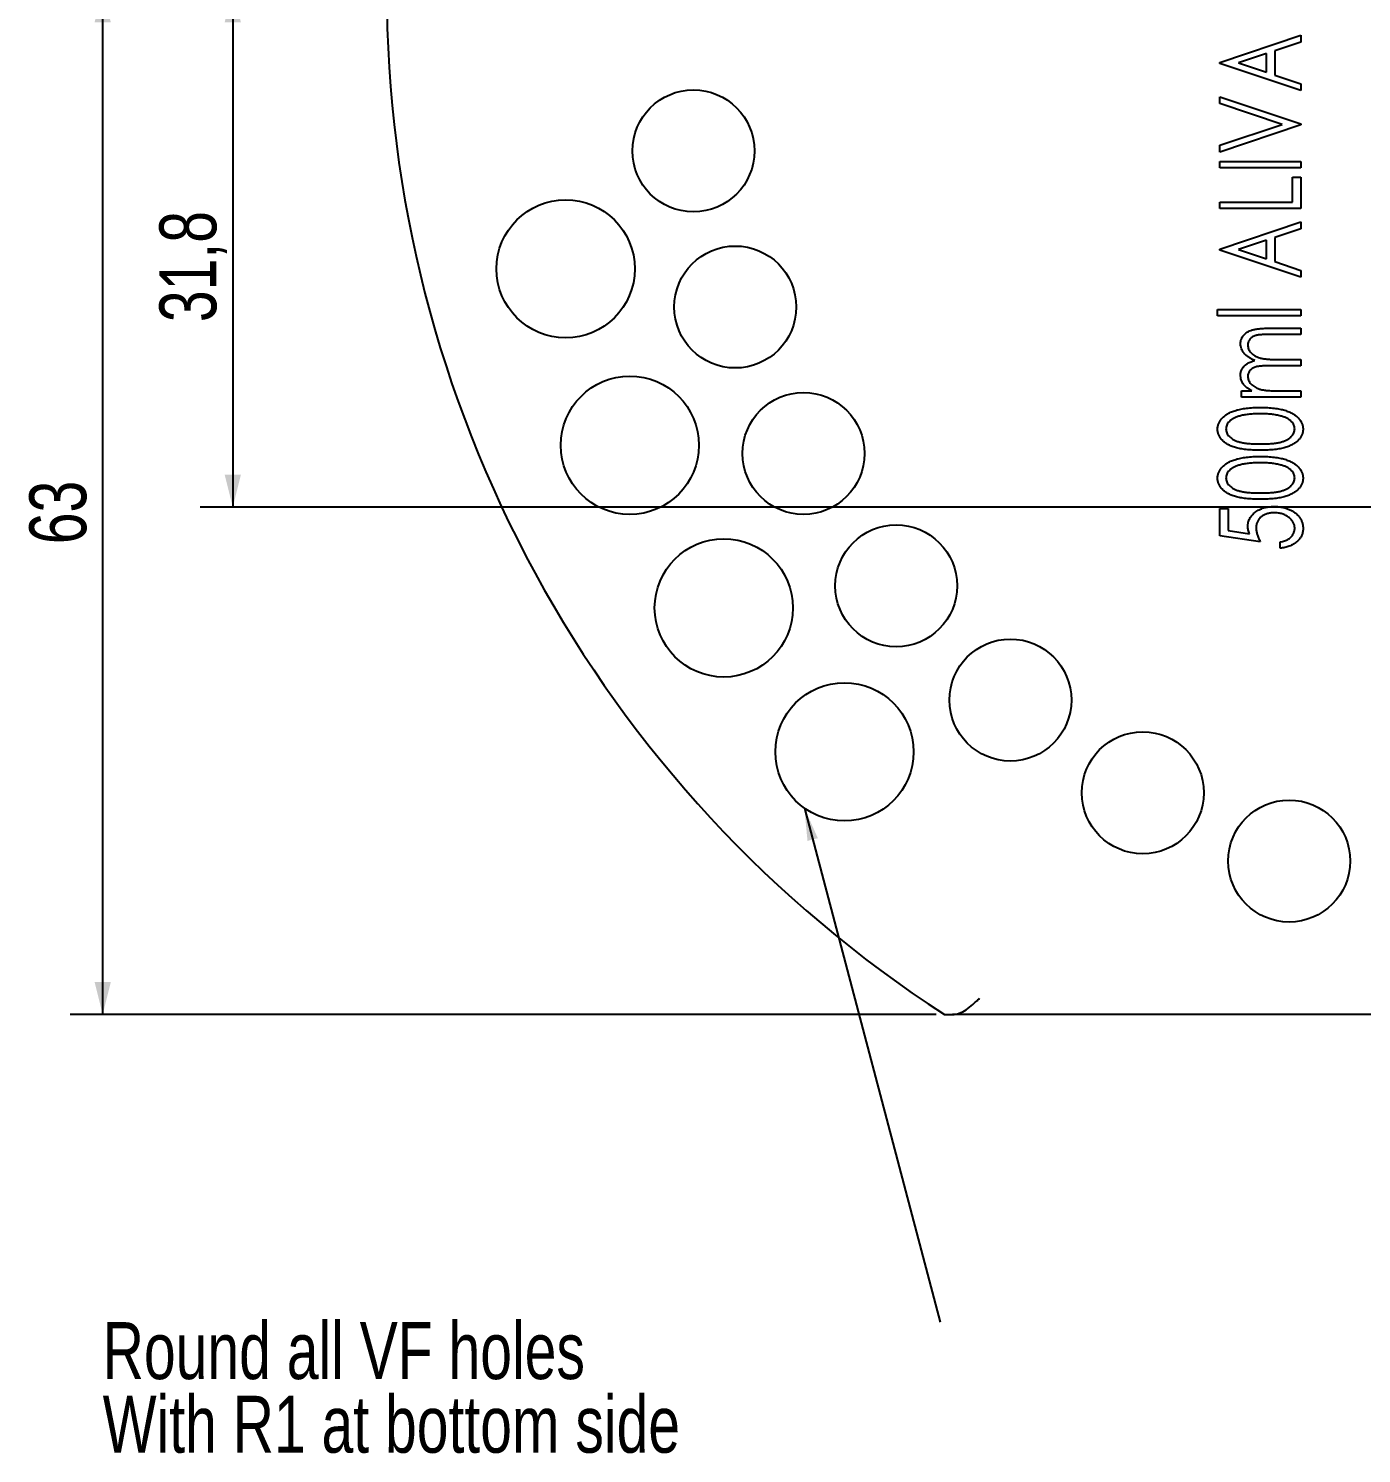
# Model space of a CAD drawing. Header units: millimetres. Extents: x 8 to 3888, y -9869 to 412.
# Drawn here: x 397 to 479, y 111.8 to 199.4 of the extents above; entities that cross this region are included whole.
import ezdxf

# ---------------------------------------------------------------- set-up
doc = ezdxf.new("R2010")
doc.units = ezdxf.units.MM
doc.layers.add('DIMENSIONS', color=2, linetype='Continuous')
doc.layers.add('TEXT', color=2, linetype='Continuous')
doc.layers.add('OUTLINE', color=7, linetype='Continuous', lineweight=25)
doc.styles.add('SLDTEXTSTYLE0', font='TXT', dxfattribs={"width": 0.75})
doc.dimstyles.new('SLDDIMSTYLE1', dxfattribs={"dimtxt": 3.5, "dimasz": 2, "dimexe": 0, "dimexo": 0.0625, "dimgap": 0.875, "dimtad": 1, "dimrnd": 1e-09, "dimzin": 12, "dimdsep": 46, "dimtxsty": 'SLDTEXTSTYLE0', "dimsah": 1, "dimcen": 0.09, "dimadec": 0, "dimazin": 3, "dimtfac": 1, "dimtofl": 0, "dimtmove": 0, "dimatfit": 3, "dimfxl": 0, "dimfrac": 2, "dimtolj": 1, "dimtzin": 12, "dimarcsym": 0})
doc.dimstyles.new('SLDDIMSTYLE3', dxfattribs={"dimtxt": 0.18, "dimasz": 2, "dimexe": 0, "dimexo": 0.0625, "dimgap": 0, "dimtad": 0, "dimtih": 1, "dimtoh": 1, "dimdec": 0, "dimrnd": 1e-09, "dimzin": 0, "dimdsep": 46, "dimtxsty": 'Standard', "dimsah": 1, "dimcen": 0.09, "dimadec": 0, "dimazin": 0, "dimtfac": 2, "dimtdec": 0, "dimtofl": 0, "dimtmove": 0, "dimatfit": 3, "dimfxl": 0, "dimfrac": 2, "dimtolj": 1, "dimtzin": 0, "dimarcsym": 0})
doc.dimstyles.new('SLDDIMSTYLE5', dxfattribs={"dimtxt": 3.5, "dimasz": 2, "dimexe": 0, "dimexo": 0.0625, "dimgap": 0.875, "dimtad": 1, "dimdec": 1, "dimrnd": 1e-09, "dimzin": 12, "dimdsep": 46, "dimtxsty": 'SLDTEXTSTYLE0', "dimsah": 1, "dimcen": 0.09, "dimadec": 0, "dimazin": 3, "dimtfac": 1, "dimtdec": 1, "dimtofl": 0, "dimtmove": 0, "dimatfit": 3, "dimfxl": 0, "dimfrac": 2, "dimtolj": 1, "dimtzin": 12, "dimarcsym": 0})

# ---------------------------------------------------------------- blocks, each defined once
blk = doc.blocks.new('_D_30')
at = {"layer": 'DIMENSIONS'}
for p, q in [((493.002, 201.757), (399.538, 201.757)), ((401.538, 138.757), (401.538, 201.757)), ((452.804, 138.757), (399.538, 138.757))]:
    blk.add_line(p, q, dxfattribs=at)
for points in [[(401.538, 201.757), (401.038, 199.757), (402.038, 199.757)], [(401.538, 138.757), (402.038, 140.757), (401.038, 140.757)]]:
    blk.add_solid(points, dxfattribs=at)
at = {"layer": 'DIMENSIONS', "insert": (397.026, 167.676), "char_height": 3.5, "attachment_point": 1, "rotation": 90, "style": 'SLDTEXTSTYLE0'}
blk.add_mtext('63', dxfattribs=at)
blk = doc.blocks.new('_D_33')
at = {"layer": 'DIMENSIONS'}
for p, q in [((414.764, 201.757), (407.538, 201.757)), ((409.538, 201.757), (409.538, 169.957)), ((485.502, 169.957), (407.538, 169.957))]:
    blk.add_line(p, q, dxfattribs=at)
for points in [[(409.538, 201.757), (409.038, 199.757), (410.038, 199.757)], [(409.538, 169.957), (410.038, 171.957), (409.038, 171.957)]]:
    blk.add_solid(points, dxfattribs=at)
at = {"layer": 'DIMENSIONS', "insert": (405.026, 181.331), "char_height": 3.5, "attachment_point": 1, "rotation": 90, "style": 'SLDTEXTSTYLE0'}
blk.add_mtext('31,8', dxfattribs=at)
blk = doc.blocks.new('SW_NOTE_0_9')
at = {"layer": 'TEXT', "color": 0, "char_height": 3.5, "attachment_point": 1, "style": 'SLDTEXTSTYLE0'}
for s, insert in [('Round all VF holes', (-51.507, -0.002)), ('With R1 at bottom side', (-51.507, -4.528))]:
    blk.add_mtext(s, dxfattribs=dict(at, insert=insert))

msp = doc.modelspace()

# ---------------------------------------------------------------- linework, layer by layer
at = {"layer": 'OUTLINE'}
for p, q in [((470.23193, 197.30141), (475.23194, 198.96807)), ((475.23194, 198.96807), (475.23194, 198.5494)), ((475.23194, 198.5494), (473.62937, 198.01555)), ((473.62937, 198.01555), (473.62937, 196.52316)), ((470.23193, 197.2373), (470.23193, 197.30141)), ((475.23194, 195.57064), (470.23193, 197.2373)), ((473.11655, 197.84427), (471.39179, 197.26935)), ((471.39179, 197.26935), (473.11655, 196.69443)), ((473.11655, 196.69443), (473.11655, 197.84427)), ((473.62937, 196.52316), (475.23194, 195.98931)), ((475.23194, 195.98931), (475.23194, 195.57064)), ((470.23193, 195.18602), (475.23194, 193.51935)), ((470.23193, 194.76735), (470.23193, 195.18602)), ((474.07108, 193.4873), (470.23193, 194.76735)), ((470.23193, 192.20725), (474.07108, 193.4873)), ((475.23194, 193.45525), (470.23193, 191.78859)), ((475.23194, 193.51935), (475.23194, 193.45525)), ((470.23193, 191.78859), (470.23193, 192.20725)), ((470.23193, 191.21166), (475.23194, 191.21166)), ((470.23193, 190.82705), (470.23193, 191.21166)), ((475.23194, 191.21166), (475.23194, 190.82705)), ((475.23194, 190.82705), (470.23193, 190.82705)), ((474.71911, 190.25012), (475.23194, 190.25012)), ((474.71911, 188.71166), (474.71911, 190.25012)), ((475.23194, 190.25012), (475.23194, 188.32705)), ((470.23193, 188.71166), (474.71911, 188.71166)), ((470.23193, 188.32705), (470.23193, 188.71166)), ((475.23194, 188.32705), (470.23193, 188.32705)), ((470.23193, 185.82705), (475.23194, 187.49371)), ((475.23194, 187.07504), (473.62937, 186.54119)), ((475.23194, 187.49371), (475.23194, 187.07504)), ((470.23193, 185.76294), (470.23193, 185.82705)), ((475.23194, 184.09628), (470.23193, 185.76294)), ((473.11655, 186.36991), (471.39179, 185.79499)), ((471.39179, 185.79499), (473.11655, 185.22008)), ((473.11655, 185.22008), (473.11655, 186.36991)), ((473.62937, 186.54119), (473.62937, 185.0488)), ((473.62937, 185.0488), (475.23194, 184.51495)), ((475.23194, 184.51495), (475.23194, 184.09628)), ((470.10373, 182.1091), (475.23194, 182.1091)), ((470.10373, 181.72448), (470.10373, 182.1091)), ((475.23194, 181.72448), (470.10373, 181.72448)), ((475.23194, 182.1091), (475.23194, 181.72448)), ((475.23194, 180.57064), (473.25076, 180.57064)), ((473.25277, 180.95525), (475.23194, 180.95525)), ((475.23194, 180.95525), (475.23194, 180.57064)), ((473.81066, 179.03217), (475.23194, 179.03217)), ((475.23194, 179.03217), (475.23194, 178.64756)), ((475.23194, 178.64756), (473.37396, 178.64756)), ((471.57809, 177.1091), (472.21311, 177.1091)), ((471.57809, 176.72448), (471.57809, 177.1091)), ((473.69447, 177.1091), (475.23194, 177.1091)), ((475.23194, 177.1091), (475.23194, 176.72448)), ((475.23194, 176.72448), (471.57809, 176.72448)), ((470.23193, 169.86551), (470.74476, 169.86551)), ((470.23193, 168.19884), (470.23193, 169.86551)), ((470.74476, 169.86551), (470.74476, 168.51034)), ((470.74476, 168.51034), (472.06387, 168.30802)), ((472.73194, 167.81423), (470.23193, 168.19884)), ((473.94988, 167.42961), (473.94988, 167.81423)), ((534.20045, 138.75653), (453.80445, 138.75653))]:
    msp.add_line(p, q, dxfattribs=at)
for centre, radius in [((437.86841, 191.85859), 3.75), ((430.00986, 184.60977), 4.25), ((440.43997, 182.26139), 3.75), ((433.95956, 173.75807), 4.25), ((444.639, 173.25653), 3.75), ((450.33792, 165.11764), 3.75), ((439.73363, 163.75709), 4.25), ((457.36356, 158.092), 3.75), ((447.15662, 154.91071), 4.25), ((465.50245, 152.39309), 3.75), ((474.5073, 148.19405), 3.75)]:
    msp.add_circle(centre, radius, dxfattribs=at)
msp.add_arc((494.00245, 201.75653), 75, 122.8598804, 237.1401196, dxfattribs=at)
for points, knots in [([(471.51399, 180.00072), (471.5163, 180.04802), (471.52088, 180.14127), (471.55708, 180.27663), (471.61744, 180.40303), (471.70126, 180.51926), (471.8063, 180.62383), (471.93117, 180.71454), (472.07455, 180.79053), (472.20777, 180.84116), (472.32629, 180.87384), (472.42765, 180.89555), (472.53956, 180.91464), (472.66196, 180.92906), (472.79452, 180.94144), (472.93786, 180.94884), (473.09181, 180.954), (473.19801, 180.95483), (473.25277, 180.95525)], [0, 0, 0, 0, 0.06380254, 0.12580993, 0.1877238, 0.25203411, 0.31834732, 0.38706476, 0.45968149, 0.53688572, 0.57900049, 0.62560619, 0.67682514, 0.73224553, 0.79200585, 0.85658113, 0.92605176, 1, 1, 1, 1]), ([(473.25077, 180.57064), (473.20402, 180.57046), (473.1142, 180.57011), (472.9853, 180.56715), (472.86775, 180.56221), (472.76152, 180.55548), (472.66674, 180.54618), (472.58302, 180.53696), (472.51112, 180.52405), (472.4314, 180.50442), (472.3441, 180.47233), (472.24975, 180.42329), (472.16666, 180.36219), (472.09399, 180.29154), (472.0357, 180.21011), (471.99285, 180.1208), (471.96672, 180.02356), (471.96407, 179.95615), (471.9627, 179.9216)], [0, 0, 0, 0, 0.08622714, 0.16569875, 0.23782394, 0.30325074, 0.3620225, 0.41351125, 0.45857253, 0.49666338, 0.564858, 0.62959999, 0.69217902, 0.75445729, 0.81581514, 0.87587019, 0.93637202, 1, 1, 1, 1]), ([(472.3964, 178.96607), (472.32788, 178.99666), (472.19625, 179.05543), (472.01781, 179.16379), (471.86337, 179.28126), (471.73747, 179.41225), (471.63834, 179.55063), (471.56617, 179.69531), (471.52217, 179.84625), (471.51671, 179.94936), (471.51399, 180.00072)], [0, 0, 0, 0, 0.15592201, 0.29953532, 0.43314859, 0.55837418, 0.67589955, 0.78582789, 0.89331915, 1, 1, 1, 1]), ([(471.9627, 179.9216), (471.96536, 179.87894), (471.97068, 179.79369), (472.00931, 179.66895), (472.07424, 179.55158), (472.16191, 179.4416), (472.27018, 179.34197), (472.39652, 179.25504), (472.54033, 179.18456), (472.67224, 179.13639), (472.79105, 179.10636), (472.89544, 179.0867), (473.01409, 179.06983), (473.14642, 179.05622), (473.29271, 179.04528), (473.45267, 179.03713), (473.62702, 179.0338), (473.74789, 179.03273), (473.81066, 179.03217)], [0, 0, 0, 0, 0.05617843, 0.11227925, 0.17036757, 0.23208297, 0.29685265, 0.36362006, 0.43348283, 0.50739689, 0.54827424, 0.59487805, 0.6473401, 0.70619016, 0.77018082, 0.84067684, 0.91726584, 1, 1, 1, 1]), ([(471.51399, 178.07464), (471.51551, 178.10844), (471.51855, 178.17589), (471.53772, 178.27585), (471.57139, 178.37264), (471.61733, 178.46543), (471.67452, 178.55196), (471.73981, 178.63207), (471.81457, 178.70312), (471.89833, 178.76826), (471.99756, 178.82526), (472.11404, 178.87579), (472.24797, 178.9261), (472.34504, 178.95224), (472.3964, 178.96607)], [0, 0, 0, 0, 0.07450907, 0.1486976, 0.22340631, 0.29976425, 0.37630993, 0.45159998, 0.52707324, 0.6031754, 0.68496834, 0.77852353, 0.88283623, 1, 1, 1, 1]), ([(471.69928, 177.49772), (471.67085, 177.54339), (471.61531, 177.63259), (471.55677, 177.77687), (471.52142, 177.9247), (471.51646, 178.02471), (471.51399, 178.07464)], [0, 0, 0, 0, 0.2621644, 0.51212255, 0.7564069, 1, 1, 1, 1]), ([(473.37396, 178.64756), (473.32154, 178.64739), (473.2207, 178.64705), (473.07612, 178.64402), (472.94453, 178.63934), (472.82639, 178.63183), (472.72133, 178.62503), (472.62966, 178.61307), (472.55075, 178.60249), (472.46471, 178.58214), (472.37038, 178.55179), (472.2693, 178.50236), (472.17967, 178.44158), (472.10233, 178.36978), (472.03968, 178.28769), (471.99477, 178.19696), (471.96775, 178.09855), (471.96441, 178.03041), (471.9627, 177.99552)], [0, 0, 0, 0, 0.09012355, 0.1733748, 0.24862666, 0.31648053, 0.37692771, 0.42954412, 0.47541217, 0.51370432, 0.58141236, 0.64533551, 0.70647375, 0.76698631, 0.82599639, 0.88298686, 0.94007841, 1, 1, 1, 1]), ([(471.9627, 177.99552), (471.96488, 177.95448), (471.96923, 177.87236), (472.00946, 177.75258), (472.07114, 177.63727), (472.15746, 177.5285), (472.26293, 177.4279), (472.38719, 177.34026), (472.52859, 177.26844), (472.65811, 177.21859), (472.77418, 177.18792), (472.87312, 177.16505), (472.98384, 177.14952), (473.10457, 177.13363), (473.23667, 177.12374), (473.37916, 177.11367), (473.53321, 177.11084), (473.63939, 177.10969), (473.69447, 177.1091)], [0, 0, 0, 0, 0.05696807, 0.11399296, 0.17407713, 0.23831125, 0.30635103, 0.37636338, 0.44910923, 0.52661535, 0.56900332, 0.61613175, 0.66785657, 0.72451675, 0.78560784, 0.85219268, 0.92331742, 1, 1, 1, 1]), ([(472.2131, 177.1091), (472.15783, 177.13996), (472.05304, 177.19845), (471.912, 177.29484), (471.79372, 177.39226), (471.72957, 177.4639), (471.69928, 177.49772)], [0, 0, 0, 0, 0.292949, 0.55533137, 0.79004995, 1, 1, 1, 1]), ([(470.10373, 174.74832), (470.10429, 174.77911), (470.10541, 174.84067), (470.12094, 174.93124), (470.14066, 175.02039), (470.17332, 175.10589), (470.21132, 175.19064), (470.26176, 175.27119), (470.31755, 175.35161), (470.38416, 175.4279), (470.45814, 175.50302), (470.54271, 175.57194), (470.63397, 175.63953), (470.73627, 175.69919), (470.84505, 175.75967), (470.96432, 175.81239), (471.09136, 175.86324), (471.22773, 175.9092), (471.37511, 175.95047), (471.53389, 175.98632), (471.70479, 176.01591), (471.88714, 176.04118), (472.082, 176.05963), (472.28872, 176.0738), (472.50752, 176.08155), (472.65714, 176.08281), (472.73394, 176.08346)], [0, 0, 0, 0, 0.02833129, 0.056657568, 0.084491705, 0.112327542, 0.140820407, 0.169945739, 0.199737789, 0.230938936, 0.263135916, 0.296776333, 0.331361543, 0.367662597, 0.405794835, 0.445999293, 0.487704848, 0.531874959, 0.578530584, 0.628686411, 0.681796442, 0.738316015, 0.798287261, 0.862117986, 0.929232607, 1, 1, 1, 1]), ([(472.73193, 175.69884), (472.67183, 175.69846), (472.55427, 175.69772), (472.38226, 175.69179), (472.21868, 175.68136), (472.0632, 175.6693), (471.91639, 175.65054), (471.77748, 175.63045), (471.64741, 175.60375), (471.52491, 175.57524), (471.41094, 175.54234), (471.30535, 175.50565), (471.20675, 175.46847), (471.11666, 175.42609), (471.03407, 175.38135), (470.96003, 175.33265), (470.89194, 175.28351), (470.81685, 175.21216), (470.73814, 175.12085), (470.66799, 175.00447), (470.62531, 174.88341), (470.61945, 174.80105), (470.61655, 174.76034)], [0, 0, 0, 0, 0.07137101, 0.13960725, 0.20435519, 0.26602553, 0.32474358, 0.38008786, 0.43265115, 0.48236964, 0.52942412, 0.57343352, 0.61510745, 0.65448503, 0.69157033, 0.72654168, 0.7596876, 0.79110732, 0.84933608, 0.90230602, 0.95170573, 1, 1, 1, 1]), ([(473.98895, 175.55862), (473.94431, 175.57006), (473.85349, 175.59336), (473.7126, 175.62083), (473.56562, 175.64476), (473.41202, 175.66509), (473.2516, 175.67968), (473.08428, 175.69059), (472.91029, 175.698), (472.79204, 175.69856), (472.73193, 175.69884)], [0, 0, 0, 0, 0.10898699, 0.22174018, 0.33936904, 0.46122724, 0.58813971, 0.7203121, 0.85783802, 1, 1, 1, 1]), ([(472.73394, 176.08346), (472.8104, 176.08285), (472.9597, 176.08167), (473.17743, 176.07334), (473.38334, 176.06141), (473.57656, 176.04039), (473.75851, 176.01731), (473.92821, 175.98714), (474.08619, 175.9526), (474.23219, 175.91129), (474.36748, 175.86467), (474.49466, 175.8161), (474.61277, 175.76165), (474.72294, 175.7043), (474.82375, 175.6416), (474.91619, 175.57547), (475.00064, 175.5056), (475.07612, 175.43098), (475.1428, 175.35359), (475.20067, 175.27344), (475.2499, 175.19148), (475.29019, 175.10698), (475.3216, 175.02044), (475.34333, 174.93142), (475.35835, 174.84064), (475.35954, 174.7791), (475.36014, 174.74832)], [0, 0, 0, 0, 0.07055492, 0.13776019, 0.20104215, 0.26081876, 0.31706815, 0.37024991, 0.41980479, 0.4662269, 0.51016494, 0.55181418, 0.5917926, 0.63010289, 0.666351, 0.70123278, 0.73491863, 0.76737767, 0.79905537, 0.82906687, 0.85849557, 0.88715801, 0.91532107, 0.94326591, 0.97163045, 1, 1, 1, 1]), ([(474.84732, 174.76034), (474.84487, 174.80173), (474.83993, 174.88512), (474.79715, 175.00677), (474.72775, 175.12278), (474.65021, 175.2134), (474.57616, 175.2825), (474.5122, 175.3322), (474.44109, 175.37771), (474.36376, 175.42072), (474.2802, 175.46148), (474.18903, 175.49661), (474.09159, 175.53017), (474.02378, 175.54896), (473.98895, 175.55862)], [0, 0, 0, 0, 0.09831501, 0.1981067, 0.3032146, 0.41883369, 0.48070184, 0.54414316, 0.6113894, 0.68149238, 0.75472942, 0.83251825, 0.91396163, 1, 1, 1, 1]), ([(472.73394, 173.45525), (472.65381, 173.45599), (472.49819, 173.45742), (472.27138, 173.46386), (472.05863, 173.47698), (471.85986, 173.49473), (471.67544, 173.5177), (471.5048, 173.54502), (471.34859, 173.57946), (471.20498, 173.6172), (471.07291, 173.661), (470.94972, 173.70767), (470.83455, 173.75895), (470.72807, 173.81487), (470.62888, 173.87395), (470.5383, 173.93811), (470.45659, 174.00749), (470.38153, 174.07918), (470.31737, 174.15581), (470.25885, 174.23252), (470.21219, 174.31352), (470.17252, 174.39607), (470.14154, 174.48092), (470.11918, 174.56809), (470.1058, 174.65742), (470.10442, 174.71789), (470.10373, 174.74832)], [0, 0, 0, 0, 0.07424392, 0.14418502, 0.21019395, 0.27169297, 0.32905179, 0.38234563, 0.4317332, 0.477203, 0.5198518, 0.56058188, 0.59921291, 0.63656965, 0.6719533, 0.70611382, 0.73926364, 0.77120066, 0.80213476, 0.83176872, 0.8604694, 0.88855677, 0.91654346, 0.94400209, 0.9718242, 1, 1, 1, 1]), ([(470.61655, 174.76034), (470.61941, 174.71896), (470.62518, 174.6356), (470.668, 174.51326), (470.73766, 174.3962), (470.83423, 174.28442), (470.95734, 174.18158), (471.10624, 174.0899), (471.2816, 174.01365), (471.44522, 173.96151), (471.59173, 173.92596), (471.71727, 173.90365), (471.8555, 173.88334), (472.00661, 173.86804), (472.16987, 173.85475), (472.3459, 173.84595), (472.53459, 173.84121), (472.66482, 173.84032), (472.73193, 173.83987)], [0, 0, 0, 0, 0.04906095, 0.0988149, 0.15210357, 0.21000562, 0.27328267, 0.34179972, 0.41684592, 0.49969, 0.54534836, 0.5957188, 0.65098104, 0.71115895, 0.7759627, 0.84540871, 0.92033762, 1, 1, 1, 1]), ([(472.73193, 173.83987), (472.79871, 173.84034), (472.92827, 173.84125), (473.11631, 173.8458), (473.29192, 173.85531), (473.45508, 173.86614), (473.60519, 173.88412), (473.74301, 173.90234), (473.86812, 173.92502), (473.9816, 173.95256), (474.08549, 173.98279), (474.18234, 174.01562), (474.27237, 174.05301), (474.35686, 174.09243), (474.43409, 174.13703), (474.50535, 174.18373), (474.57018, 174.23415), (474.64551, 174.30462), (474.7245, 174.39646), (474.79511, 174.51388), (474.83867, 174.63583), (474.84447, 174.71928), (474.84732, 174.76034)], [0, 0, 0, 0, 0.07926693, 0.15380047, 0.22324723, 0.28802138, 0.34784917, 0.40266397, 0.45303495, 0.49869379, 0.54121046, 0.58144178, 0.6200067, 0.65687889, 0.69202601, 0.72577101, 0.75795802, 0.78936457, 0.84812752, 0.90107524, 0.95133228, 1, 1, 1, 1]), ([(475.36014, 174.74832), (475.35947, 174.71789), (475.35815, 174.65774), (475.34445, 174.56847), (475.3225, 174.48165), (475.29228, 174.39715), (475.25382, 174.31473), (475.20567, 174.23519), (475.14902, 174.15777), (475.08493, 174.08225), (475.01167, 174.01043), (474.93014, 173.94188), (474.83954, 173.87786), (474.74057, 173.81774), (474.63253, 173.76322), (474.51747, 173.71029), (474.39272, 173.66432), (474.25995, 173.61914), (474.11542, 173.58024), (473.95836, 173.54614), (473.78735, 173.51899), (473.6031, 173.49434), (473.40488, 173.47718), (473.19317, 173.46378), (472.96802, 173.45745), (472.8134, 173.456), (472.73394, 173.45525)], [0, 0, 0, 0, 0.02821489, 0.05576913, 0.08356604, 0.11119505, 0.138909, 0.16780763, 0.19729946, 0.22783976, 0.2595998, 0.29235919, 0.3265671, 0.36242513, 0.39969107, 0.43878525, 0.47986133, 0.52296065, 0.56887335, 0.61863213, 0.6719999, 0.72947754, 0.79106187, 0.85654403, 0.92627254, 1, 1, 1, 1]), ([(470.10373, 171.7355), (470.10429, 171.76629), (470.10541, 171.82785), (470.12094, 171.91841), (470.14066, 172.00757), (470.17332, 172.09307), (470.21132, 172.17782), (470.26176, 172.25837), (470.31755, 172.33879), (470.38416, 172.41508), (470.45814, 172.4902), (470.54271, 172.55912), (470.63397, 172.62671), (470.73627, 172.68637), (470.84505, 172.74685), (470.96432, 172.79957), (471.09136, 172.85042), (471.22773, 172.89637), (471.37511, 172.93765), (471.53389, 172.9735), (471.70479, 173.00309), (471.88714, 173.02836), (472.082, 173.04681), (472.28872, 173.06098), (472.50752, 173.06873), (472.65714, 173.06999), (472.73394, 173.07064)], [0, 0, 0, 0, 0.02833129, 0.056657568, 0.084491705, 0.112327542, 0.140820407, 0.169945739, 0.199737789, 0.230938936, 0.263135916, 0.296776333, 0.331361543, 0.367662597, 0.405794835, 0.445999293, 0.487704848, 0.531874959, 0.578530584, 0.628686411, 0.681796442, 0.738316015, 0.798287261, 0.862117986, 0.929232607, 1, 1, 1, 1]), ([(472.73193, 172.68602), (472.67183, 172.68564), (472.55427, 172.6849), (472.38226, 172.67897), (472.21868, 172.66854), (472.0632, 172.65648), (471.91639, 172.63772), (471.77748, 172.61763), (471.64741, 172.59093), (471.52491, 172.56242), (471.41094, 172.52952), (471.30535, 172.49283), (471.20675, 172.45565), (471.11666, 172.41327), (471.03407, 172.36853), (470.96003, 172.31983), (470.89194, 172.27069), (470.81685, 172.19934), (470.73814, 172.10803), (470.66799, 171.99165), (470.62531, 171.87059), (470.61945, 171.78823), (470.61655, 171.74752)], [0, 0, 0, 0, 0.07137101, 0.13960725, 0.20435519, 0.26602553, 0.32474358, 0.38008786, 0.43265115, 0.48236964, 0.52942412, 0.57343352, 0.61510745, 0.65448503, 0.69157033, 0.72654168, 0.7596876, 0.79110732, 0.84933608, 0.90230602, 0.95170573, 1, 1, 1, 1]), ([(473.98895, 172.5458), (473.94431, 172.55724), (473.85349, 172.58054), (473.7126, 172.60801), (473.56562, 172.63194), (473.41202, 172.65227), (473.2516, 172.66686), (473.08428, 172.67777), (472.91029, 172.68518), (472.79204, 172.68574), (472.73193, 172.68602)], [0, 0, 0, 0, 0.10898699, 0.22174018, 0.33936904, 0.46122724, 0.58813971, 0.7203121, 0.85783802, 1, 1, 1, 1]), ([(472.73394, 173.07064), (472.8104, 173.07003), (472.9597, 173.06885), (473.17743, 173.06052), (473.38334, 173.04859), (473.57656, 173.02757), (473.75851, 173.00449), (473.92821, 172.97432), (474.08619, 172.93978), (474.23219, 172.89847), (474.36748, 172.85185), (474.49466, 172.80328), (474.61277, 172.74883), (474.72294, 172.69148), (474.82375, 172.62878), (474.91619, 172.56265), (475.00064, 172.49278), (475.07612, 172.41816), (475.1428, 172.34077), (475.20067, 172.26062), (475.2499, 172.17866), (475.29019, 172.09416), (475.3216, 172.00762), (475.34333, 171.9186), (475.35835, 171.82782), (475.35954, 171.76628), (475.36014, 171.7355)], [0, 0, 0, 0, 0.07055492, 0.13776019, 0.20104215, 0.26081876, 0.31706815, 0.37024991, 0.41980479, 0.4662269, 0.51016494, 0.55181418, 0.5917926, 0.63010289, 0.666351, 0.70123278, 0.73491863, 0.76737767, 0.79905537, 0.82906687, 0.85849557, 0.88715801, 0.91532107, 0.94326591, 0.97163045, 1, 1, 1, 1]), ([(472.73394, 170.44243), (472.65381, 170.44317), (472.49819, 170.4446), (472.27138, 170.45104), (472.05863, 170.46416), (471.85986, 170.48191), (471.67544, 170.50488), (471.5048, 170.5322), (471.34859, 170.56664), (471.20498, 170.60438), (471.07291, 170.64818), (470.94972, 170.69485), (470.83455, 170.74613), (470.72807, 170.80205), (470.62888, 170.86113), (470.5383, 170.92529), (470.45659, 170.99467), (470.38153, 171.06636), (470.31737, 171.14299), (470.25885, 171.2197), (470.21219, 171.3007), (470.17252, 171.38325), (470.14154, 171.4681), (470.11918, 171.55527), (470.1058, 171.6446), (470.10442, 171.70507), (470.10373, 171.7355)], [0, 0, 0, 0, 0.07424392, 0.14418502, 0.21019395, 0.27169297, 0.32905179, 0.38234563, 0.4317332, 0.477203, 0.5198518, 0.56058188, 0.59921291, 0.63656965, 0.6719533, 0.70611382, 0.73926364, 0.77120066, 0.80213476, 0.83176872, 0.8604694, 0.88855677, 0.91654346, 0.94400209, 0.9718242, 1, 1, 1, 1]), ([(470.61655, 171.74752), (470.61941, 171.70614), (470.62518, 171.62278), (470.668, 171.50044), (470.73766, 171.38338), (470.83423, 171.2716), (470.95734, 171.16876), (471.10624, 171.07708), (471.2816, 171.00083), (471.44522, 170.94869), (471.59173, 170.91314), (471.71727, 170.89083), (471.8555, 170.87052), (472.00661, 170.85522), (472.16987, 170.84193), (472.3459, 170.83313), (472.53459, 170.82839), (472.66482, 170.8275), (472.73193, 170.82705)], [0, 0, 0, 0, 0.04906095, 0.0988149, 0.15210357, 0.21000562, 0.27328267, 0.34179972, 0.41684592, 0.49969, 0.54534836, 0.5957188, 0.65098104, 0.71115895, 0.7759627, 0.84540871, 0.92033762, 1, 1, 1, 1]), ([(472.73193, 170.82705), (472.79871, 170.82752), (472.92827, 170.82843), (473.11631, 170.83298), (473.29192, 170.84249), (473.45508, 170.85332), (473.60519, 170.8713), (473.74301, 170.88952), (473.86812, 170.9122), (473.9816, 170.93974), (474.08549, 170.96997), (474.18234, 171.0028), (474.27237, 171.04019), (474.35686, 171.07961), (474.43409, 171.12421), (474.50535, 171.17091), (474.57018, 171.22133), (474.64551, 171.2918), (474.7245, 171.38364), (474.79511, 171.50106), (474.83867, 171.62301), (474.84447, 171.70646), (474.84732, 171.74752)], [0, 0, 0, 0, 0.07926693, 0.15380047, 0.22324723, 0.28802138, 0.34784917, 0.40266397, 0.45303495, 0.49869379, 0.54121046, 0.58144178, 0.6200067, 0.65687889, 0.69202601, 0.72577101, 0.75795802, 0.78936457, 0.84812752, 0.90107524, 0.95133228, 1, 1, 1, 1]), ([(475.36014, 171.7355), (475.35947, 171.70507), (475.35815, 171.64492), (475.34445, 171.55565), (475.3225, 171.46883), (475.29228, 171.38433), (475.25382, 171.30191), (475.20567, 171.22237), (475.14902, 171.14495), (475.08493, 171.06942), (475.01167, 170.99761), (474.93014, 170.92906), (474.83954, 170.86504), (474.74057, 170.80492), (474.63253, 170.7504), (474.51747, 170.69746), (474.39272, 170.6515), (474.25995, 170.60632), (474.11542, 170.56742), (473.95836, 170.53332), (473.78735, 170.50617), (473.6031, 170.48152), (473.40488, 170.46436), (473.19317, 170.45096), (472.96802, 170.44463), (472.8134, 170.44318), (472.73394, 170.44243)], [0, 0, 0, 0, 0.02821489, 0.05576913, 0.08356604, 0.11119505, 0.138909, 0.16780763, 0.19729946, 0.22783976, 0.2595998, 0.29235919, 0.3265671, 0.36242513, 0.39969107, 0.43878525, 0.47986133, 0.52296065, 0.56887335, 0.61863213, 0.6719999, 0.72947754, 0.79106187, 0.85654403, 0.92627254, 1, 1, 1, 1]), ([(474.84732, 171.74752), (474.84487, 171.78891), (474.83993, 171.8723), (474.79715, 171.99395), (474.72775, 172.10996), (474.65021, 172.20058), (474.57616, 172.26968), (474.5122, 172.31938), (474.44109, 172.36489), (474.36376, 172.4079), (474.2802, 172.44865), (474.18903, 172.48379), (474.09159, 172.51735), (474.02378, 172.53614), (473.98895, 172.5458)], [0, 0, 0, 0, 0.09831501, 0.1981067, 0.3032146, 0.41883369, 0.48070184, 0.54414316, 0.6113894, 0.68149238, 0.75472942, 0.83251825, 0.91396163, 1, 1, 1, 1]), ([(471.9627, 168.76775), (471.96386, 168.81127), (471.96613, 168.89689), (471.98989, 169.02194), (472.02343, 169.14225), (472.07648, 169.25491), (472.1402, 169.36335), (472.22077, 169.46462), (472.31384, 169.56118), (472.42144, 169.64983), (472.53968, 169.73054), (472.66758, 169.80023), (472.80229, 169.86156), (472.94638, 169.90866), (473.09787, 169.94728), (473.25774, 169.97346), (473.4253, 169.99158), (473.53984, 169.99299), (473.59832, 169.99371)], [0, 0, 0, 0, 0.05721264, 0.11255677, 0.16706761, 0.22114984, 0.27594161, 0.33229205, 0.39103036, 0.4521928, 0.51545376, 0.57918162, 0.64370306, 0.70999173, 0.77841929, 0.84929381, 0.92306301, 1, 1, 1, 1]), ([(473.59832, 169.99371), (473.67925, 169.99179), (473.83852, 169.98801), (474.07155, 169.95236), (474.29481, 169.89807), (474.50486, 169.82005), (474.69865, 169.72388), (474.87158, 169.611), (475.01944, 169.48056), (475.12307, 169.35872), (475.19265, 169.25495), (475.23708, 169.17363), (475.27526, 169.08972), (475.30613, 169.00253), (475.33055, 168.91283), (475.3471, 168.81996), (475.35898, 168.72432), (475.35975, 168.65928), (475.36014, 168.62653)], [0, 0, 0, 0, 0.09749055, 0.19185345, 0.28350511, 0.37403577, 0.461324, 0.54380905, 0.62221426, 0.69816743, 0.73589371, 0.77263698, 0.80973992, 0.84690829, 0.88400469, 0.92165577, 0.9605426, 1, 1, 1, 1]), ([(473.57929, 169.6091), (473.53919, 169.60839), (473.46114, 169.60701), (473.34666, 169.59447), (473.23803, 169.57502), (473.13485, 169.54666), (473.03797, 169.51083), (472.94631, 169.46717), (472.86041, 169.41561), (472.7816, 169.355), (472.70904, 169.28968), (472.6468, 169.21711), (472.59401, 169.13913), (472.55104, 169.05562), (472.51659, 168.96712), (472.49252, 168.87298), (472.47854, 168.77352), (472.47654, 168.70536), (472.47552, 168.6706)], [0, 0, 0, 0, 0.07380646, 0.14365954, 0.21178177, 0.27680195, 0.34040316, 0.40171744, 0.46349528, 0.52447586, 0.58451662, 0.64292401, 0.70003936, 0.757501, 0.81549285, 0.87453405, 0.93599607, 1, 1, 1, 1]), ([(474.84732, 168.64956), (474.84613, 168.68202), (474.84378, 168.74606), (474.8262, 168.83995), (474.79787, 168.93002), (474.75853, 169.017), (474.70687, 169.10065), (474.64338, 169.18032), (474.56981, 169.25741), (474.48488, 169.32828), (474.39261, 169.39447), (474.29262, 169.45139), (474.18779, 169.50096), (474.07642, 169.53964), (473.96034, 169.57103), (473.83831, 169.59247), (473.71088, 169.60749), (473.62374, 169.60856), (473.57929, 169.6091)], [0, 0, 0, 0, 0.05521215, 0.108921989, 0.161927139, 0.215573845, 0.270917366, 0.3287672, 0.388634953, 0.45192014, 0.516707288, 0.581606426, 0.647433871, 0.713737634, 0.781951259, 0.851819751, 0.924406989, 1, 1, 1, 1]), ([(472.06387, 168.30802), (472.04851, 168.3492), (472.01887, 168.42864), (471.98689, 168.54686), (471.96622, 168.65918), (471.96385, 168.73228), (471.9627, 168.76775)], [0, 0, 0, 0, 0.27839438, 0.53708364, 0.77535987, 1, 1, 1, 1]), ([(472.47552, 168.6706), (472.47633, 168.64018), (472.47799, 168.57778), (472.49086, 168.48206), (472.51084, 168.382), (472.53935, 168.27741), (472.57558, 168.16813), (472.61996, 168.05393), (472.67177, 167.93481), (472.71153, 167.85512), (472.73193, 167.81423)], [0, 0, 0, 0, 0.101182506, 0.207549252, 0.320831422, 0.440470727, 0.567983344, 0.703722104, 0.847979491, 1, 1, 1, 1]), ([(473.94988, 167.81423), (473.99747, 167.82241), (474.08843, 167.83807), (474.2167, 167.87366), (474.33124, 167.91578), (474.43261, 167.96794), (474.52219, 168.02833), (474.60305, 168.09745), (474.67369, 168.17653), (474.73477, 168.26367), (474.78444, 168.3557), (474.82179, 168.45129), (474.84311, 168.54979), (474.84592, 168.61641), (474.84732, 168.64956)], [0, 0, 0, 0, 0.10792963, 0.20629452, 0.29727126, 0.38042584, 0.46057249, 0.53840394, 0.61771493, 0.69705403, 0.77589614, 0.85105633, 0.92589314, 1, 1, 1, 1]), ([(475.36014, 168.62653), (475.35915, 168.58737), (475.35719, 168.51025), (475.33689, 168.39757), (475.30729, 168.28908), (475.26395, 168.18535), (475.20713, 168.08716), (475.13946, 167.99281), (475.0589, 167.9038), (474.96672, 167.81998), (474.86513, 167.74284), (474.75659, 167.67174), (474.63957, 167.61078), (474.5155, 167.55804), (474.38438, 167.51261), (474.24618, 167.47565), (474.10053, 167.44756), (474.00072, 167.43567), (473.94988, 167.42961)], [0, 0, 0, 0, 0.05772006, 0.11368933, 0.16843963, 0.22343103, 0.27904134, 0.33551361, 0.39447358, 0.45585211, 0.51911581, 0.58252515, 0.64709715, 0.71353679, 0.78131476, 0.85170688, 0.92446617, 1, 1, 1, 1]), ([(453.80445, 138.75653), (453.94514, 138.75653), (454.08136, 138.78218), (454.35718, 138.88267), (454.4957, 138.95779), (454.77069, 139.14277), (454.91077, 139.25508), (455.11818, 139.43531), (455.18723, 139.49757), (455.32634, 139.6253), (455.39749, 139.69181), (455.46675, 139.75653)], [0, 0, 0, 0, 0.25, 0.25, 0.5, 0.5, 0.75, 0.75, 0.875, 0.875, 1, 1, 1, 1]), ([(453.30847, 138.75653), (453.30847, 138.75653), (453.36163, 138.75653), (453.54138, 138.75653), (453.66466, 138.75653), (453.80445, 138.75653)], [0, 0, 0, 0, 0.5, 0.5, 1, 1, 1, 1])]:
    msp.add_open_spline(points, degree=3, knots=knots, dxfattribs=at)

# ---------------------------------------------------------------- block references
at = {"layer": 'TEXT'}
msp.add_blockref('SW_NOTE_0_9', (453.0453, 119.84469), dxfattribs=at)

# ---------------------------------------------------------------- dimensions: what is measured, and where the dimension line sits
at = {"layer": 'DIMENSIONS'}
for base, p1, p2, dimstyle, picture, middle in [((401.53785, 201.75653), (453.80445, 138.75653), (494.00245, 201.75653), 'SLDDIMSTYLE5', '_D_30', (401.53785, 170.25653)), ((409.53785, 169.95653), (415.76401, 201.75653), (486.50245, 169.95653), 'SLDDIMSTYLE1', '_D_33', (409.53785, 185.85653))]:
    dim = msp.add_linear_dim(base=base, p1=p1, p2=p2, angle=90, dimstyle=dimstyle, dxfattribs=at)
    dim.commit()
    dim.dimension.update_dxf_attribs({"geometry": picture, "text_midpoint": middle, "dimtype": 160})

# ---------------------------------------------------------------- leaders
at = {"layer": 'TEXT'}
msp.add_leader([(444.69058, 151.44933), (453.0453, 119.84469)], dimstyle='SLDDIMSTYLE3', dxfattribs=at)

doc.saveas('drawing.dxf')
